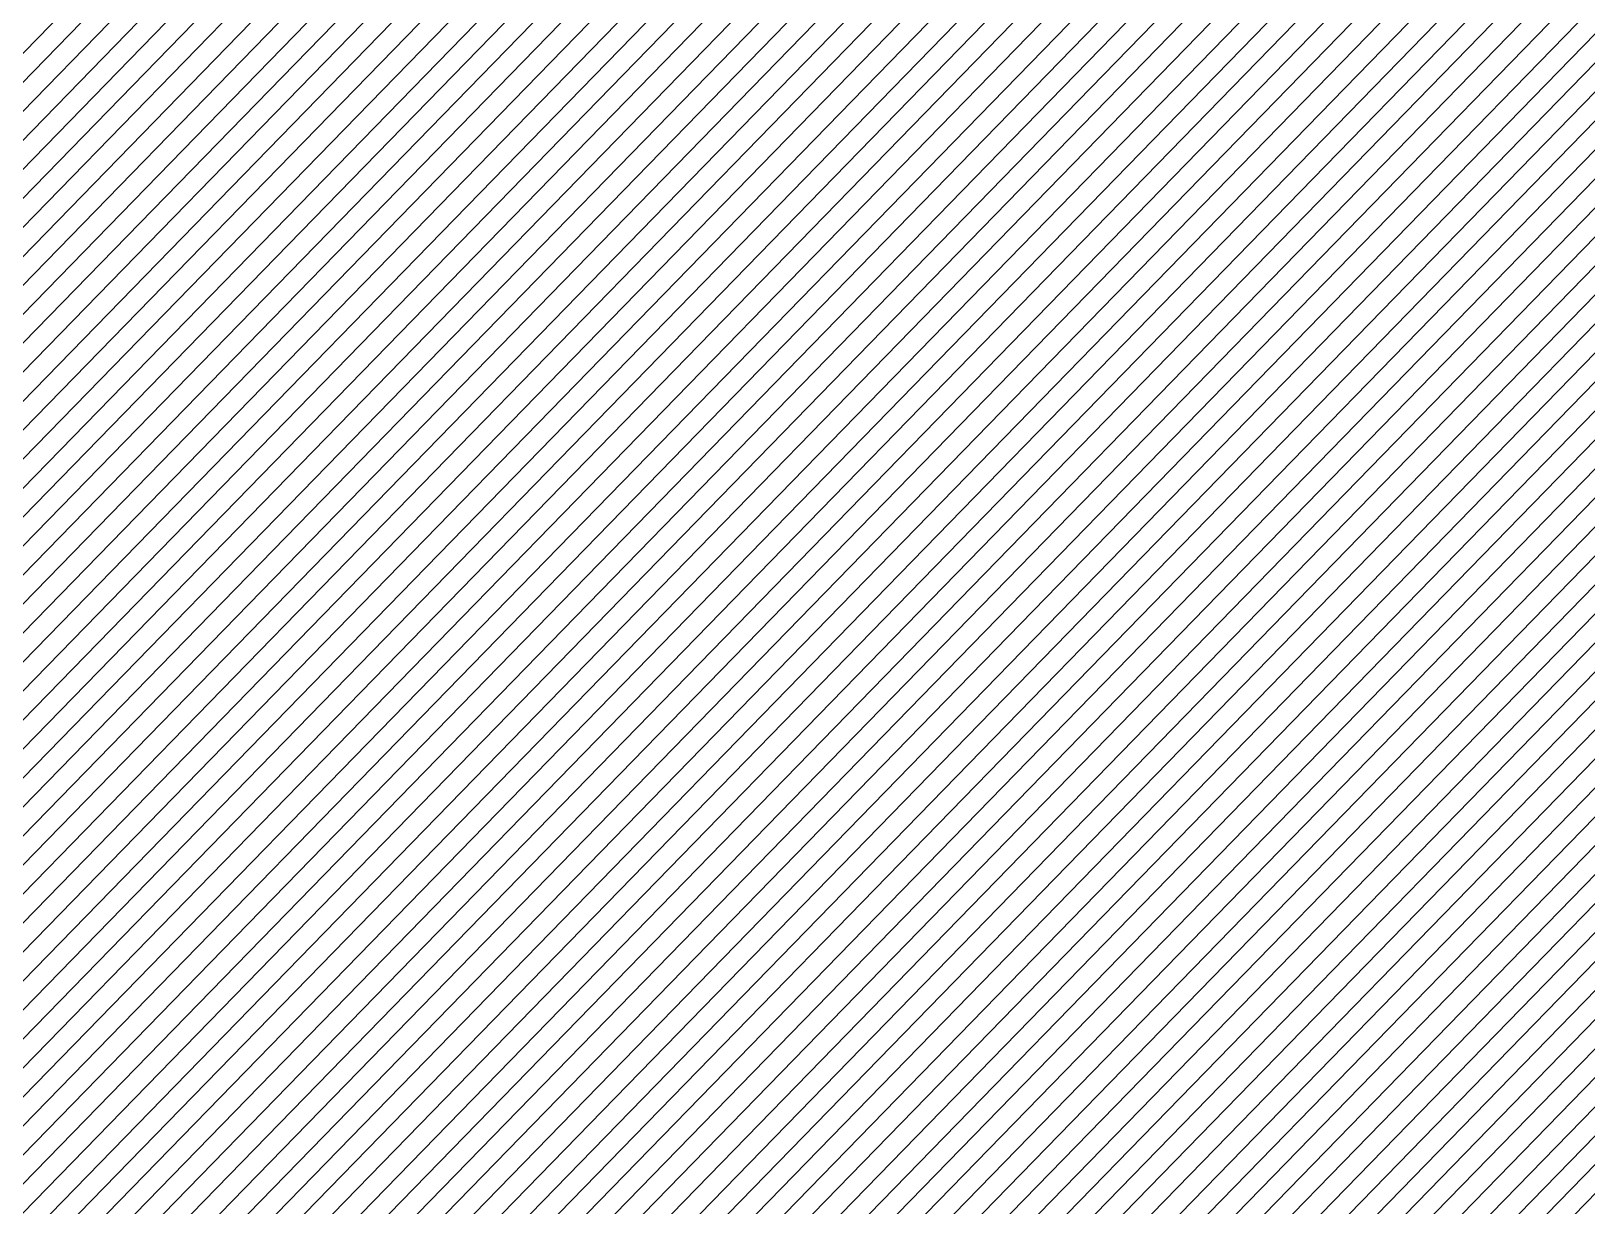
# Model space of a CAD drawing. Extents: x 7084 to 11035, y 13750 to 16729.
# Drawn here: x 9407 to 9523.9, y 14148.2 to 14236.5 of the extents above; entities that cross this region are included whole.
import ezdxf

# ---------------------------------------------------------------- set-up
doc = ezdxf.new("R2010")
doc.units = 0
doc.layers.add('Default', color=7, linetype='Continuous')

msp = doc.modelspace()

# ---------------------------------------------------------------- linework, layer by layer
at = {"layer": 'Default'}
for points in [[(8911.04, 16167.96), (9315.8, 15888.27), (9323.52, 15888.02), (9327.86, 15886.5), (9332.28, 15884.81), (9876.78, 16029.48), (9888.92, 16026.18), (10173.21, 15654.86), (10197.31, 15341.4), (10197.23, 15331.83), (10194.33, 15319.29), (10141.33, 14431.97), (10138.75, 14427.87), (9608.72, 14234.97), (9601.08, 14232.4), (9590.86, 14232.56), (9407.76, 14044.49), (8752.44, 14150.58), (8709.07, 14468.86), (8700.95, 14470.22), (8694.84, 14470.38), (8689.85, 14470.38), (8686.88, 14471.35), (8127.93, 14693.18)], [(8912.3, 16162.74), (9312.86, 15885.94), (9322.78, 15885.63), (9328.37, 15883.67), (9334.05, 15881.5), (9872.91, 16024.67), (9888.52, 16020.43), (10169.86, 15652.95), (10193.71, 15342.75), (10193.6, 15330.44), (10189.88, 15314.31), (10137.43, 14436.19), (10134.12, 14430.91), (9609.57, 14240.02), (9599.75, 14236.71), (9586.62, 14236.92), (9405.41, 14050.79), (8756.89, 14155.78), (8713.97, 14470.76), (8703.53, 14472.52), (8695.67, 14472.73), (8689.26, 14472.73), (8685.43, 14473.97), (8132.28, 14693.5)], [(8922.96, 16118.35), (9287.87, 15866.19), (9316.54, 15865.29), (9332.67, 15859.62), (9349.1, 15853.35), (9839.99, 15983.77), (9885.09, 15971.53), (10141.4, 15636.76), (10163.12, 15354.16), (10162.82, 15318.62), (10152.07, 15272.02), (10104.28, 14472.06), (10094.72, 14456.82), (9616.87, 14282.92), (9588.49, 14273.36), (9550.56, 14273.96), (9385.48, 14104.4), (8794.67, 14200.05), (8755.57, 14486.99), (8725.41, 14492.07), (8702.71, 14492.66), (8684.19, 14492.66), (8673.14, 14496.25), (8169.21, 14696.24)], [(8931.43, 16083.1), (9268.02, 15850.5), (9311.59, 15849.14), (9336.09, 15840.52), (9361.05, 15830.99), (9813.85, 15951.3), (9882.37, 15932.7), (10118.79, 15623.9), (10138.83, 15363.23), (10138.38, 15309.23), (10122.04, 15238.44), (10077.96, 14500.54), (10063.44, 14477.4), (9622.66, 14316.98), (9579.55, 14302.46), (9521.92, 14303.37), (9369.65, 14146.97), (8824.68, 14235.19), (8788.62, 14499.87), (8742.78, 14507.59), (8708.3, 14508.5), (8680.16, 14508.5), (8663.37, 14513.94), (8198.55, 14698.42)], [(9889.63, 16036.25), (10179.07, 15658.19), (10203.6, 15339.05), (10203.56, 15334.27), (10202.12, 15327.99), (10148.15, 14424.58), (10146.86, 14422.53), (9607.21, 14226.14), (9603.4, 14224.85), (9598.29, 14224.93), (9411.86, 14033.45), (8744.66, 14141.47), (8700.51, 14465.52), (8696.45, 14466.2), (8693.39, 14466.28), (8690.9, 14466.28), (8689.41, 14466.76), (8120.32, 14692.61)], [(9889.53, 16034.81), (10178.24, 15657.72), (10202.7, 15339.39), (10202.66, 15333.92), (10201, 15326.75), (10147.18, 14425.64), (10145.71, 14423.29), (9607.43, 14227.4), (9603.06, 14225.93), (9597.23, 14226.02), (9411.28, 14035.03), (8745.77, 14142.77), (8701.73, 14465.99)], [(9889.42, 16033.37), (10177.4, 15657.24), (10201.8, 15339.72), (10201.75, 15333.57), (10199.89, 15325.51), (10146.2, 14426.69), (10144.55, 14424.06), (9607.64, 14228.66), (9602.73, 14227.01), (9596.17, 14227.11), (9410.69, 14036.6), (8746.88, 14144.07), (8702.96, 14466.47), (8697.73, 14467.35), (8693.8, 14467.45), (8690.6, 14467.45), (8688.69, 14468.07), (8122.5, 14692.78)], [(9889.32, 16031.93), (10176.56, 15656.76), (10200.91, 15340.06), (10200.85, 15333.22), (10198.78, 15324.26), (10145.23, 14427.75), (10143.39, 14424.82), (9607.86, 14229.92), (9602.4, 14228.09), (9595.11, 14228.2), (9410.11, 14038.18), (8747.99, 14145.37), (8704.18, 14466.95), (8698.38, 14467.92), (8694.01, 14468.04), (8690.45, 14468.04), (8688.33, 14468.73), (8123.58, 14692.86)], [(9889.22, 16030.5), (10175.73, 15656.29), (10200.01, 15340.39), (10199.94, 15332.88), (10197.67, 15323.02), (10144.25, 14428.8), (10142.23, 14425.58), (9608.07, 14231.19), (9602.07, 14229.16), (9594.05, 14229.29), (9409.52, 14039.76), (8749.11, 14146.67), (8705.4, 14467.42), (8699.02, 14468.5), (8694.22, 14468.62), (8690.3, 14468.62)], [(9889.02, 16027.62), (10174.05, 15655.33), (10198.21, 15341.07), (10198.13, 15332.18), (10195.44, 15320.53), (10142.3, 14430.91), (10139.91, 14427.1), (9608.5, 14233.71), (9601.41, 14231.32), (9591.92, 14231.47), (9408.35, 14042.91), (8751.33, 14149.28), (8707.85, 14468.38), (8700.31, 14469.65), (8694.63, 14469.8), (8690, 14469.8), (8687.24, 14470.69), (8126.84, 14693.1)], [(9888.82, 16024.74), (10172.38, 15654.38), (10196.41, 15341.74), (10196.32, 15331.48), (10193.22, 15318.04), (10140.35, 14433.02), (10137.6, 14428.63), (9608.93, 14236.23), (9600.75, 14233.48), (9589.8, 14233.65), (9407.17, 14046.06), (8753.55, 14151.88), (8710.3, 14469.33), (8701.6, 14470.8), (8695.05, 14470.97), (8689.7, 14470.97), (8686.52, 14472), (8129.02, 14693.26)], [(9888.72, 16023.31), (10171.54, 15653.91), (10195.51, 15342.07), (10195.42, 15331.14), (10192.11, 15316.8), (10139.38, 14434.08), (10136.44, 14429.39), (9609.15, 14237.49), (9600.41, 14234.55), (9588.74, 14234.74), (9406.59, 14047.64), (8754.66, 14153.18), (8711.52, 14469.81), (8702.24, 14471.37), (8695.25, 14471.56), (8689.56, 14471.56)], [(9310.65, 15884.2), (9322.23, 15883.84), (9328.75, 15881.54), (9335.38, 15879.01), (9870, 16021.06), (9888.22, 16016.11), (10167.35, 15651.52), (10191.01, 15343.75), (10190.89, 15329.4), (10186.55, 15310.58), (10134.5, 14439.35), (10130.64, 14433.2), (9610.22, 14243.8), (9598.76, 14239.94), (9583.44, 14240.18), (9403.66, 14055.52), (8760.22, 14159.69), (8717.64, 14472.2), (8705.46, 14474.25), (8696.29, 14474.49), (8688.81, 14474.49), (8684.35, 14475.94), (8135.53, 14693.74)], [(9888.42, 16018.99), (10169.03, 15652.48), (10192.81, 15343.08), (10192.7, 15330.09), (10188.77, 15313.07), (10136.45, 14437.24), (10132.96, 14431.68), (9609.79, 14241.28), (9599.42, 14237.79), (9585.56, 14238.01), (9404.83, 14052.37), (8758, 14157.09), (8715.19, 14471.24), (8704.17, 14473.1), (8695.87, 14473.32), (8689.11, 14473.32), (8685.07, 14474.62), (8133.36, 14693.58)], [(9888.32, 16017.55), (10168.19, 15652), (10191.91, 15343.42), (10191.79, 15329.75), (10187.66, 15311.82), (10135.48, 14438.3), (10131.8, 14432.44), (9610, 14242.54), (9599.09, 14238.87), (9584.5, 14239.09), (9404.24, 14053.95), (8759.11, 14158.39), (8716.42, 14471.72), (8704.81, 14473.67), (8696.08, 14473.9), (8688.96, 14473.9)], [(9866.13, 16016.25), (9887.81, 16010.36), (10164, 15649.62), (10187.41, 15345.1), (10187.27, 15328.01), (10182.1, 15305.61), (10130.6, 14443.57), (10126.01, 14436.25), (9611.08, 14248.85), (9597.43, 14244.25), (9579.2, 14244.54), (9401.31, 14061.83), (8764.67, 14164.9), (8722.53, 14474.1), (8708.03, 14476.55), (8697.12, 14476.83), (8688.21, 14476.83), (8682.9, 14478.56), (8139.88, 14694.07)], [(9888.12, 16014.68), (10166.52, 15651.05), (10190.11, 15344.09), (10189.98, 15329.05), (10185.43, 15309.34), (10133.53, 14440.41), (10129.48, 14433.96), (9610.43, 14245.06), (9598.43, 14241.02), (9582.38, 14241.27), (9403.07, 14057.1), (8761.33, 14160.99), (8718.86, 14472.67), (8706.1, 14474.82), (8696.5, 14475.07), (8688.66, 14475.07), (8683.99, 14476.59), (8136.62, 14693.82)], [(9888.01, 16013.24), (10165.68, 15650.57), (10189.21, 15344.42), (10189.08, 15328.7), (10184.32, 15308.09), (10132.55, 14441.46), (10128.33, 14434.72), (9610.65, 14246.33), (9598.1, 14242.1), (9581.32, 14242.36), (9402.48, 14058.67), (8762.44, 14162.29), (8720.09, 14473.15), (8706.74, 14475.4), (8696.7, 14475.66), (8688.51, 14475.66), (8683.62, 14477.25), (8137.71, 14693.9)], [(9887.71, 16008.92), (10163.17, 15649.14), (10186.51, 15345.43), (10186.36, 15327.66), (10180.98, 15304.36), (10129.63, 14444.63), (10124.85, 14437.01), (9611.29, 14250.11), (9597.1, 14245.33), (9578.14, 14245.63), (9400.72, 14063.4), (8765.78, 14166.2), (8723.76, 14474.58), (8708.67, 14477.12), (8697.32, 14477.42), (8688.06, 14477.42), (8682.54, 14479.21), (8140.97, 14694.15)], [(9887.61, 16007.48), (10162.33, 15648.67), (10185.61, 15345.77), (10185.46, 15327.31), (10179.87, 15303.12), (10128.65, 14445.68), (10123.69, 14437.77), (9611.5, 14251.37), (9596.77, 14246.41), (9577.07, 14246.72), (9400.14, 14064.98), (8766.89, 14167.5), (8724.98, 14475.06), (8709.32, 14477.7)], [(9887.51, 16006.05), (10161.49, 15648.19), (10184.71, 15346.1), (10184.55, 15326.96), (10178.76, 15301.87), (10127.68, 14446.74), (10122.53, 14438.53), (9611.72, 14252.63), (9596.44, 14247.49), (9576.01, 14247.81), (9399.55, 14066.56), (8768, 14168.8), (8726.21, 14475.54), (8709.96, 14478.27), (8697.74, 14478.59), (8687.77, 14478.59), (8681.82, 14480.52), (8143.14, 14694.31)], [(8144.23, 14694.39), (8681.45, 14481.18), (8687.62, 14479.18), (8697.94, 14479.18), (8710.6, 14478.85), (8727.43, 14476.01), (8769.11, 14170.1), (9398.96, 14068.13), (9574.95, 14248.9), (9596.11, 14248.57), (9611.93, 14253.9), (10121.37, 14439.3), (10126.7, 14447.79), (10177.65, 15300.63), (10183.65, 15326.62), (10183.81, 15346.44), (10160.66, 15647.71), (9887.41, 16004.61)], [(9887.31, 16003.17), (10159.82, 15647.24), (10182.91, 15346.78), (10182.74, 15326.27), (10176.54, 15299.39), (10125.73, 14448.85), (10120.22, 14440.06), (9612.15, 14255.16), (9595.78, 14249.64), (9573.89, 14249.99), (9398.38, 14069.71), (8770.22, 14171.41), (8728.65, 14476.49), (8711.25, 14479.42), (8698.15, 14479.77), (8687.47, 14479.77), (8681.09, 14481.83), (8145.31, 14694.47)], [(9887.21, 16001.73), (10158.98, 15646.76), (10182.01, 15347.11), (10181.83, 15325.92), (10175.42, 15298.14), (10124.75, 14449.9), (10119.06, 14440.82), (9612.36, 14256.42), (9595.45, 14250.72), (9572.83, 14251.08), (9397.79, 14071.29), (8771.33, 14172.71), (8729.88, 14476.97), (8711.89, 14480)], [(8147.48, 14694.63), (8680.37, 14483.14), (8687.17, 14480.94), (8698.57, 14480.94), (8712.54, 14480.57), (8731.1, 14477.45), (8772.44, 14174.01), (9397.21, 14072.86), (9571.77, 14252.17), (9595.11, 14251.8), (9612.58, 14257.68), (10117.9, 14441.58), (10123.78, 14450.96), (10174.31, 15296.9), (10180.93, 15325.57), (10181.11, 15347.45), (10158.14, 15646.28), (9887.11, 16000.29)], [(9298.16, 15874.32), (9319.11, 15873.67), (9330.9, 15869.52), (9342.91, 15864.94), (9853.54, 16000.61), (9886.5, 15991.66), (10153.12, 15643.43), (10175.71, 15349.46), (10175.5, 15323.49), (10167.64, 15289.44), (10117.93, 14457.29), (10110.95, 14446.15), (9613.86, 14265.25), (9593.13, 14258.27), (9565.41, 14258.7), (9393.69, 14082.32), (8779.11, 14181.82), (8738.44, 14480.31), (8716.4, 14484.02), (8699.81, 14484.46), (8686.27, 14484.46), (8678.2, 14487.08), (8154, 14695.11)], [(9886.91, 15997.42), (10156.47, 15645.33), (10179.31, 15348.12), (10179.12, 15324.88), (10172.09, 15294.41), (10121.83, 14453.07), (10115.58, 14443.11), (9613.01, 14260.21), (9594.45, 14253.96), (9569.65, 14254.35), (9396.03, 14076.02), (8774.67, 14176.61), (8733.55, 14478.4), (8713.82, 14481.72), (8698.98, 14482.11), (8686.87, 14482.11), (8679.65, 14484.45), (8149.66, 14694.79)], [(9886.81, 15995.98), (10155.63, 15644.86), (10178.41, 15348.45), (10178.21, 15324.53), (10170.98, 15293.17), (10120.86, 14454.12), (10114.42, 14443.87), (9613.22, 14261.47), (9594.12, 14255.03), (9568.59, 14255.44), (9395.45, 14077.59), (8775.78, 14177.92), (8734.77, 14478.88), (8714.47, 14482.29), (8699.19, 14482.7), (8686.72, 14482.7), (8679.28, 14485.11), (8150.74, 14694.87)], [(9886.6, 15993.1), (10153.96, 15643.9), (10176.61, 15349.13), (10176.4, 15323.83), (10168.75, 15290.68), (10118.91, 14456.23), (10112.1, 14445.39), (9613.65, 14263.99), (9593.46, 14257.19), (9566.47, 14257.61), (9394.27, 14080.75), (8778, 14180.52), (8737.22, 14479.83), (8715.75, 14483.44), (8699.6, 14483.87), (8686.42, 14483.87), (8678.56, 14486.42), (8152.92, 14695.03)], [(9293.01, 15870.26), (9317.83, 15869.48), (9331.79, 15864.57), (9346, 15859.14), (9846.77, 15992.19), (9885.8, 15981.6), (10147.26, 15640.09), (10169.42, 15351.81), (10169.16, 15321.05), (10159.85, 15280.73), (10111.11, 14464.67), (10102.83, 14451.49), (9615.36, 14274.08), (9590.81, 14265.81), (9557.98, 14266.33), (9389.58, 14093.36), (8786.89, 14190.93), (8747.01, 14483.65), (8720.9, 14488.04), (8701.26, 14488.56), (8685.23, 14488.56), (8675.67, 14491.66), (8161.61, 14695.68)], [(9886.3, 15988.79), (10151.45, 15642.47), (10173.92, 15350.13), (10173.69, 15322.79), (10165.41, 15286.95), (10115.98, 14459.4), (10108.63, 14447.68), (9614.29, 14267.78), (9592.47, 14260.42), (9563.29, 14260.88), (9392.51, 14085.48), (8781.34, 14184.42), (8740.89, 14481.26), (8717.68, 14485.17), (8700.22, 14485.63), (8685.98, 14485.63)], [(9886.2, 15987.35), (10150.61, 15642), (10173.02, 15350.47), (10172.78, 15322.44), (10164.3, 15285.7), (10115.01, 14460.45), (10107.47, 14448.44), (9614.51, 14269.04), (9592.13, 14261.5), (9562.22, 14261.97), (9391.93, 14087.05), (8782.45, 14185.73), (8742.11, 14481.74), (8718.33, 14485.74), (8700.43, 14486.22), (8685.83, 14486.22)], [(9886.1, 15985.91), (10149.77, 15641.52), (10172.12, 15350.8), (10171.87, 15322.1), (10163.19, 15284.46), (10114.03, 14461.51), (10106.31, 14449.2), (9614.72, 14270.3), (9591.8, 14262.58), (9561.16, 14263.06), (9391.34, 14088.63), (8783.56, 14187.03), (8743.34, 14482.22), (8718.97, 14486.32), (8700.64, 14486.8), (8685.68, 14486.8), (8676.75, 14489.7), (8158.35, 14695.44)], [(9332.42, 15861.03), (9348.22, 15855), (9841.93, 15986.18), (9885.29, 15974.4), (10143.07, 15637.71), (10164.92, 15353.49), (10164.63, 15319.31), (10154.29, 15274.51), (10106.23, 14469.95), (10097.04, 14455.3), (9616.44, 14280.39), (9589.15, 14271.2), (9552.68, 14271.78), (9386.65, 14101.24), (8792.45, 14197.44), (8753.13, 14486.04), (8724.12, 14490.92), (8702.29, 14491.49), (8684.49, 14491.49), (8673.86, 14494.94), (8167.04, 14696.08)], [(9886, 15984.47), (10148.93, 15641.05), (10171.22, 15351.14), (10170.97, 15321.75), (10162.08, 15283.22), (10113.06, 14462.56), (10105.15, 14449.96), (9614.94, 14271.56), (9591.47, 14263.66), (9560.1, 14264.15), (9390.76, 14090.21), (8784.67, 14188.33), (8744.56, 14482.69), (8719.61, 14486.89), (8700.84, 14487.39), (8685.53, 14487.39), (8676.39, 14490.35), (8159.44, 14695.52)], [(9885.9, 15983.03), (10148.1, 15640.57), (10170.32, 15351.48), (10170.06, 15321.4), (10160.97, 15281.97), (10112.08, 14463.62), (10103.99, 14450.73), (9615.15, 14272.82), (9591.14, 14264.73), (9559.04, 14265.24), (9390.17, 14091.78), (8785.78, 14189.63), (8745.79, 14483.17), (8720.26, 14487.47), (8701.05, 14487.97), (8685.38, 14487.97), (8676.03, 14491.01), (8160.52, 14695.6)], [(9285.66, 15864.45), (9315.99, 15863.5), (9333.05, 15857.5), (9350.43, 15850.86), (9837.09, 15980.17), (9884.79, 15967.21), (10138.89, 15635.33), (10160.42, 15355.17), (10160.1, 15317.57), (10148.73, 15268.29), (10101.36, 14475.22), (10091.25, 14459.11), (9617.51, 14286.7), (9587.5, 14276.59), (9547.37, 14277.22), (9383.72, 14109.13), (8798.01, 14203.95), (8759.25, 14488.42), (8727.34, 14493.79), (8703.33, 14494.42), (8683.74, 14494.42), (8672.05, 14498.22), (8172.47, 14696.48)], [(9389, 14094.94), (9556.92, 14267.42), (9590.48, 14266.89), (9615.58, 14275.35), (10101.68, 14452.25), (10110.13, 14465.73), (10158.74, 15279.49), (10168.25, 15320.7), (10168.52, 15352.15), (10146.42, 15639.62), (9885.7, 15980.16)], [(9885.6, 15978.72), (10145.58, 15639.14), (10167.62, 15352.48), (10167.35, 15320.36), (10157.63, 15278.24), (10109.16, 14466.78), (10100.52, 14453.01), (9615.79, 14276.61), (9590.15, 14267.97), (9555.86, 14268.51), (9388.41, 14096.51), (8789.12, 14193.54), (8749.46, 14484.6), (8722.19, 14489.19), (8701.67, 14489.73), (8684.93, 14489.73), (8674.94, 14492.97), (8163.78, 14695.84)], [(8751.9, 14485.56), (8791.34, 14196.14), (9387.24, 14099.67), (9553.74, 14270.69), (9589.48, 14270.12), (9616.22, 14279.13), (10098.2, 14454.54), (10107.21, 14468.89), (10155.4, 15275.75), (10165.54, 15319.66), (10165.82, 15353.16), (10143.91, 15638.19), (9885.4, 15975.84)], [(9885.19, 15972.97), (10142.24, 15637.24), (10164.02, 15353.83), (10163.73, 15318.97), (10153.18, 15273.27), (10105.26, 14471), (10095.88, 14456.06), (9616.65, 14281.65), (9588.82, 14272.28), (9551.62, 14272.87), (9386.06, 14102.82), (8793.56, 14198.74), (8754.35, 14486.51), (8724.76, 14491.49), (8702.5, 14492.08)], [(9884.99, 15970.09), (10140.56, 15636.28), (10162.22, 15354.5), (10161.92, 15318.27), (10150.96, 15270.78), (10103.31, 14473.11), (10093.57, 14457.58), (9617.08, 14284.18), (9588.16, 14274.44), (9549.5, 14275.04), (9384.89, 14105.97), (8795.78, 14201.35), (8756.8, 14487.47), (8726.05, 14492.64), (8702.91, 14493.25), (8684.04, 14493.25), (8672.77, 14496.9), (8170.3, 14696.32)], [(9884.69, 15965.78), (10138.05, 15634.85), (10159.52, 15355.51), (10159.2, 15317.23), (10147.62, 15267.05), (10100.38, 14476.27), (10090.09, 14459.87), (9617.72, 14287.96), (9587.17, 14277.67), (9546.31, 14278.31), (9383.13, 14110.7), (8799.12, 14205.25), (8760.47, 14488.9), (8727.98, 14494.37), (8703.53, 14495.01), (8683.59, 14495.01), (8671.69, 14498.87), (8173.56, 14696.56)], [(9884.59, 15964.34), (10137.21, 15634.38), (10158.62, 15355.84), (10158.29, 15316.88), (10146.51, 15265.8), (10099.41, 14477.33), (10088.93, 14460.63), (9617.94, 14289.22), (9586.83, 14278.75), (9545.25, 14279.4), (9382.55, 14112.28), (8800.23, 14206.55), (8761.69, 14489.38), (8728.62, 14494.94), (8703.74, 14495.6), (8683.44, 14495.6), (8671.33, 14499.53), (8174.64, 14696.64)], [(9884.49, 15962.9), (10136.38, 15633.9), (10157.72, 15356.18), (10157.39, 15316.53), (10145.39, 15264.56), (10098.43, 14478.38), (10087.77, 14461.39), (9618.15, 14290.49), (9586.5, 14279.83), (9544.19, 14280.49), (9381.96, 14113.86), (8801.34, 14207.86), (8762.92, 14489.85), (8729.27, 14495.52), (8703.95, 14496.18), (8683.29, 14496.18), (8670.97, 14500.18), (8175.73, 14696.72)], [(8802.45, 14209.16), (9381.37, 14115.43), (9543.13, 14281.58), (9586.17, 14280.9), (9618.37, 14291.75), (10086.61, 14462.16), (10097.46, 14479.44), (10144.28, 15263.32), (10156.48, 15316.18), (10156.82, 15356.51), (10135.54, 15633.43), (9884.39, 15961.46)], [(9884.19, 15958.58), (10133.86, 15632.47), (10155.02, 15357.18), (10154.67, 15315.49), (10142.06, 15260.83), (10095.51, 14481.55), (10084.3, 14463.68), (9618.8, 14294.27), (9585.51, 14283.06), (9541.01, 14283.76), (9380.2, 14118.59), (8804.67, 14211.76), (8766.59, 14491.28), (8731.2, 14497.24), (8704.57, 14497.94), (8682.85, 14497.94), (8669.88, 14502.15), (8178.99, 14696.97)], [(9884.09, 15957.15), (10133.03, 15632), (10154.12, 15357.52), (10153.77, 15315.14), (10140.95, 15259.58), (10094.53, 14482.6), (10083.14, 14464.44), (9619.01, 14295.53), (9585.18, 14284.14), (9539.95, 14284.85), (9379.61, 14120.16), (8805.79, 14213.06), (8767.81, 14491.76), (8731.84, 14497.82), (8704.78, 14498.53), (8682.7, 14498.53), (8669.52, 14502.8), (8180.08, 14697.05)], [(9883.99, 15955.71), (10132.19, 15631.52), (10153.22, 15357.86), (10152.86, 15314.79), (10139.83, 15258.34), (10093.56, 14483.66), (10081.98, 14465.2), (9619.23, 14296.79), (9584.85, 14285.21), (9538.89, 14285.94), (9379.03, 14121.74), (8806.9, 14214.36), (8769.04, 14492.24), (8732.49, 14498.39), (8704.98, 14499.11), (8682.55, 14499.11), (8669.16, 14503.46), (8181.16, 14697.13)], [(9883.88, 15954.27), (10131.35, 15631.04), (10152.32, 15358.19), (10151.96, 15314.45), (10138.72, 15257.1), (10092.58, 14484.71), (10080.82, 14465.97), (9619.44, 14298.06), (9584.52, 14286.29), (9537.83, 14287.03), (9378.44, 14123.32), (8808.01, 14215.67), (8770.26, 14492.72), (8733.13, 14498.97), (8705.19, 14499.7), (8682.4, 14499.7), (8668.8, 14504.11), (8182.25, 14697.21)], [(8183.34, 14697.29), (8668.43, 14504.77), (8682.25, 14500.29), (8705.4, 14500.29), (8733.77, 14499.54), (8771.48, 14493.19), (8809.12, 14216.97), (9377.86, 14124.89), (9536.77, 14288.12), (9584.18, 14287.37), (9619.65, 14299.32), (10079.66, 14466.73), (10091.61, 14485.77), (10137.61, 15255.85), (10151.05, 15314.1), (10151.42, 15358.53), (10130.51, 15630.57), (9883.78, 15952.83)], [(9883.68, 15951.39), (10129.68, 15630.09), (10150.52, 15358.86), (10150.15, 15313.75), (10136.5, 15254.61), (10090.63, 14486.82), (10078.5, 14467.49), (9619.87, 14300.58), (9583.85, 14288.45), (9535.71, 14289.21), (9377.27, 14126.47), (8810.23, 14218.27), (8772.71, 14493.67), (8734.42, 14500.12), (8705.6, 14500.87), (8682.1, 14500.87), (8668.07, 14505.42), (8184.42, 14697.37)], [(9376.68, 14128.05), (9534.65, 14290.3), (9583.52, 14289.53), (9620.08, 14301.84), (10077.34, 14468.25), (10089.66, 14487.88), (10135.39, 15253.36), (10149.24, 15313.4), (10149.62, 15359.2), (10128.84, 15629.62), (9883.58, 15949.95)], [(9883.48, 15948.52), (10128, 15629.14), (10148.73, 15359.54), (10148.33, 15313.05), (10134.27, 15252.12), (10088.68, 14488.93), (10076.19, 14469.01), (9620.3, 14303.1), (9583.19, 14290.6), (9533.59, 14291.39), (9376.1, 14129.62), (8812.45, 14220.87), (8775.15, 14494.63), (8735.7, 14501.27)], [(9809.98, 15946.49), (9881.97, 15926.94), (10115.44, 15622), (10135.23, 15364.57), (10134.75, 15307.84), (10117.59, 15233.46), (10074.06, 14504.76), (10058.8, 14480.44), (9623.52, 14322.03), (9578.22, 14306.77), (9517.67, 14307.73), (9367.3, 14153.27), (8829.12, 14240.4), (8793.51, 14501.78), (8745.36, 14509.89), (8709.12, 14510.84), (8679.56, 14510.84), (8661.92, 14516.56), (8202.89, 14698.74)], [(8188.77, 14697.69), (8666.63, 14508.04), (8681.5, 14503.22), (8706.43, 14503.22), (8736.99, 14502.42), (8777.6, 14495.58), (8814.68, 14223.48), (9374.92, 14132.78), (9531.46, 14293.56), (9582.53, 14292.76), (9620.73, 14305.63), (10073.87, 14470.54), (10086.73, 14491.04), (10132.05, 15249.63), (10146.52, 15312.36), (10146.93, 15360.21), (10126.33, 15628.19), (9883.28, 15945.64)], [(9883.18, 15944.2), (10125.49, 15627.71), (10146.03, 15360.54), (10145.62, 15312.01), (10130.94, 15248.39), (10085.76, 14492.1), (10072.71, 14471.3), (9620.94, 14306.89), (9582.2, 14293.84), (9530.4, 14294.65), (9374.34, 14134.35), (8815.79, 14224.78), (8778.83, 14496.06), (8737.63, 14502.99), (8706.64, 14503.81), (8681.35, 14503.81), (8666.26, 14508.7), (8189.85, 14697.77)], [(9883.08, 15942.76), (10124.65, 15627.23), (10145.13, 15360.88), (10144.71, 15311.66), (10129.82, 15247.15), (10084.78, 14493.15), (10071.55, 14472.06), (9621.16, 14308.15), (9581.87, 14294.92), (9529.34, 14295.74), (9373.75, 14135.93), (8816.9, 14226.08), (8780.05, 14496.53), (8738.28, 14503.56), (8706.85, 14504.39), (8681.2, 14504.39), (8665.9, 14509.35), (8190.94, 14697.85)], [(9882.98, 15941.33), (10123.82, 15626.76), (10144.23, 15361.21), (10143.81, 15311.32), (10128.71, 15245.9), (10083.81, 14494.21), (10070.39, 14472.82), (9621.37, 14309.41), (9581.53, 14295.99), (9528.28, 14296.83), (9373.16, 14137.51), (8818.01, 14227.38), (8781.27, 14497.01), (8738.92, 14504.14), (8707.05, 14504.98), (8681.06, 14504.98), (8665.54, 14510.01), (8192.03, 14697.93)], [(9337.23, 15834.15), (9365.03, 15823.54), (9805.14, 15940.48), (9881.47, 15919.75), (10111.26, 15619.61), (10130.73, 15366.25), (10130.23, 15306.1), (10112.03, 15227.24), (10069.19, 14510.03), (10053.01, 14484.25), (9624.59, 14328.34), (9576.57, 14312.16), (9512.37, 14313.17), (9364.37, 14161.16), (8834.68, 14246.91), (8799.63, 14504.17), (8748.58, 14512.76), (8710.16, 14513.77), (8678.82, 14513.77), (8660.12, 14519.84), (8208.32, 14699.14)], [(9882.88, 15939.89), (10122.98, 15626.28), (10143.33, 15361.55), (10142.9, 15310.97), (10127.6, 15244.66), (10082.84, 14495.26), (10069.23, 14473.59), (9621.58, 14310.67), (9581.2, 14297.07), (9527.22, 14297.92), (9372.58, 14139.08), (8819.12, 14228.68), (8782.5, 14497.49), (8739.57, 14504.71), (8707.26, 14505.56), (8680.91, 14505.56), (8665.18, 14510.67), (8193.11, 14698.01)], [(9882.78, 15938.45), (10122.14, 15625.81), (10142.43, 15361.89), (10142, 15310.62), (10126.49, 15243.41), (10081.86, 14496.32), (10068.07, 14474.35), (9621.8, 14311.94), (9580.87, 14298.15), (9526.16, 14299.01), (9371.99, 14140.66), (8820.23, 14229.99), (8783.72, 14497.97), (8740.21, 14505.29), (8707.47, 14506.15), (8680.76, 14506.15), (8664.82, 14511.32), (8194.2, 14698.09)], [(9882.68, 15937.01), (10121.31, 15625.33), (10141.53, 15362.22), (10141.09, 15310.27), (10125.38, 15242.17), (10080.89, 14497.37), (10066.92, 14475.11), (9622.01, 14313.2), (9580.54, 14299.23), (9525.1, 14300.1), (9371.41, 14142.24), (8821.35, 14231.29), (8784.94, 14498.44), (8740.85, 14505.86), (8707.67, 14506.74), (8680.61, 14506.74), (8664.46, 14511.98), (8195.29, 14698.18)], [(9882.58, 15935.57), (10120.47, 15624.85), (10140.63, 15362.56), (10140.19, 15309.92), (10124.26, 15240.93), (10079.91, 14498.43), (10065.76, 14475.87), (9622.23, 14314.46), (9580.21, 14300.31), (9524.04, 14301.19), (9370.82, 14143.81), (8822.46, 14232.59), (8786.17, 14498.92), (8741.5, 14506.44), (8707.88, 14507.32), (8680.46, 14507.32), (8664.09, 14512.63), (8196.37, 14698.26)], [(9256.26, 15841.21), (9308.65, 15839.57), (9338.12, 15829.2), (9368.13, 15817.74), (9798.36, 15932.06), (9880.76, 15909.68), (10105.4, 15616.28), (10124.43, 15368.6), (10123.89, 15303.66), (10104.24, 15218.54), (10062.36, 14517.42), (10044.9, 14489.59), (9626.09, 14337.17), (9574.25, 14319.71), (9504.95, 14320.8), (9360.27, 14172.19), (8842.46, 14256.02), (8808.19, 14507.51), (8753.08, 14516.79), (8711.61, 14517.88), (8677.77, 14517.88), (8657.58, 14524.43), (8215.93, 14699.71)], [(9882.27, 15931.26), (10117.96, 15623.42), (10137.93, 15363.56), (10137.47, 15308.88), (10120.93, 15237.19), (10076.99, 14501.59), (10062.28, 14478.16), (9622.87, 14318.24), (9579.22, 14303.54), (9520.86, 14304.46), (9369.06, 14148.54), (8825.79, 14236.49), (8789.84, 14500.35), (8743.43, 14508.16), (8708.5, 14509.08), (8680.01, 14509.08), (8663.01, 14514.6), (8199.63, 14698.5)], [(9882.17, 15929.82), (10117.12, 15622.95), (10137.03, 15363.9), (10136.56, 15308.53), (10119.81, 15235.95), (10076.01, 14502.65), (10061.12, 14478.92), (9623.09, 14319.51), (9578.89, 14304.62), (9519.8, 14305.55), (9368.47, 14150.12), (8826.9, 14237.8), (8791.06, 14500.83), (8744.07, 14508.74), (8708.71, 14509.67), (8679.86, 14509.67), (8662.65, 14515.25), (8200.72, 14698.58)], [(9882.07, 15928.38), (10116.28, 15622.47), (10136.13, 15364.24), (10135.66, 15308.19), (10118.7, 15234.71), (10075.04, 14503.7), (10059.96, 14479.68), (9623.3, 14320.77), (9578.55, 14305.69), (9518.74, 14306.64), (9367.89, 14151.7), (8828.01, 14239.1), (8792.29, 14501.31), (8744.71, 14509.31), (8708.92, 14510.26), (8679.71, 14510.26), (8662.29, 14515.91), (8201.8, 14698.66)], [(9881.87, 15925.5), (10114.61, 15621.52), (10134.33, 15364.91), (10133.85, 15307.49), (10116.48, 15232.22), (10073.09, 14505.81), (10057.65, 14481.21), (9623.73, 14323.29), (9577.89, 14307.85), (9516.61, 14308.82), (9366.72, 14154.85), (8830.24, 14241.7), (8794.73, 14502.26), (8746, 14510.46), (8709.33, 14511.43), (8679.42, 14511.43), (8661.56, 14517.22), (8203.98, 14698.82)], [(9881.77, 15924.07), (10113.77, 15621.04), (10133.43, 15365.24), (10132.94, 15307.14), (10115.37, 15230.98), (10072.11, 14506.87), (10056.49, 14481.97), (9623.94, 14324.55), (9577.56, 14308.93), (9515.55, 14309.9), (9366.13, 14156.43), (8831.35, 14243), (8795.96, 14502.74), (8746.64, 14511.04), (8709.54, 14512.01), (8679.27, 14512.01)], [(9881.67, 15922.63), (10112.93, 15620.57), (10132.53, 15365.58), (10132.04, 15306.79), (10114.25, 15229.73), (10071.14, 14507.92), (10055.33, 14482.73), (9624.16, 14325.81), (9577.23, 14310.01), (9514.49, 14310.99), (9365.54, 14158), (8832.46, 14244.31), (8797.18, 14503.22), (8747.29, 14511.61), (8709.74, 14512.6)], [(8207.24, 14699.06), (8660.48, 14519.18), (8678.97, 14513.19), (8709.95, 14513.19), (8747.93, 14512.19), (8798.4, 14503.69), (8833.57, 14245.61), (9364.96, 14159.58), (9513.43, 14312.08), (9576.9, 14311.08), (9624.37, 14327.08), (10054.17, 14483.49), (10070.16, 14508.98), (10113.14, 15228.49), (10131.13, 15306.45), (10131.63, 15365.92), (10112.1, 15620.09), (9881.57, 15921.19)], [(9881.27, 15916.88), (10109.58, 15618.66), (10128.93, 15366.92), (10128.42, 15305.4), (10109.81, 15224.76), (10067.24, 14512.14), (10050.69, 14485.78), (9625.02, 14330.86), (9575.9, 14314.32), (9510.25, 14315.35), (9363.2, 14164.31), (8836.9, 14249.51), (8802.08, 14505.12), (8749.86, 14513.91), (8710.57, 14514.95)], [(9881.16, 15915.44), (10108.75, 15618.19), (10128.03, 15367.26), (10127.51, 15305.06), (10108.69, 15223.51), (10066.26, 14513.2), (10049.54, 14486.54), (9625.23, 14332.12), (9575.57, 14315.4), (9509.19, 14316.44), (9362.61, 14165.89), (8838.02, 14250.81), (8803.3, 14505.6), (8750.51, 14514.49), (8710.78, 14515.53), (8678.37, 14515.53), (8659.03, 14521.81), (8211.58, 14699.38)], [(8214.84, 14699.63), (8657.95, 14523.77), (8677.92, 14517.29), (8711.4, 14517.29), (8752.44, 14516.21), (8806.97, 14507.03), (8841.35, 14254.72), (9360.85, 14170.61), (9506.01, 14319.71), (9574.58, 14318.63), (9625.87, 14335.91), (10046.06, 14488.82), (10063.34, 14516.36), (10105.36, 15219.78), (10124.79, 15304.01), (10125.33, 15368.27), (10106.23, 15616.76), (9880.86, 15911.12)], [(9880.66, 15908.25), (10104.56, 15615.8), (10123.53, 15368.94), (10122.98, 15303.32), (10103.13, 15217.29), (10061.39, 14518.47), (10043.74, 14490.35), (9626.3, 14338.43), (9573.92, 14320.79), (9503.89, 14321.89), (9359.68, 14173.77), (8843.57, 14257.32), (8809.42, 14507.99), (8753.72, 14517.36), (8711.81, 14518.46), (8677.63, 14518.46), (8657.22, 14525.08), (8217.01, 14699.79)], [(9880.36, 15903.93), (10102.05, 15614.38), (10120.84, 15369.95), (10120.27, 15302.27), (10099.8, 15213.56), (10058.46, 14521.64), (10040.27, 14492.63), (9626.95, 14342.22), (9572.92, 14324.02), (9500.7, 14325.16), (9357.92, 14178.5), (8846.91, 14261.23), (8813.09, 14509.42), (8755.65, 14519.09), (8712.44, 14520.22), (8677.18, 14520.22), (8656.14, 14527.05), (8220.27, 14700.03)], [(9880.26, 15902.49), (10101.21, 15613.9), (10119.94, 15370.28), (10119.36, 15301.93), (10098.68, 15212.32), (10057.49, 14522.69), (10039.11, 14493.4), (9627.16, 14343.48), (9572.59, 14325.1), (9499.64, 14326.25), (9357.33, 14180.07), (8848.02, 14262.53), (8814.31, 14509.9), (8756.3, 14519.66)], [(9880.06, 15899.62), (10099.54, 15612.95), (10118.14, 15370.95), (10117.55, 15301.23), (10096.46, 15209.83), (10055.54, 14524.8), (10036.79, 14494.92), (9627.59, 14346), (9571.93, 14327.25), (9497.52, 14328.42), (9356.16, 14183.23), (8850.24, 14265.13), (8816.76, 14510.85), (8757.58, 14520.81), (8713.06, 14521.98), (8676.73, 14521.98), (8655.05, 14529.01), (8223.53, 14700.27)], [(8138.79, 14693.98), (8683.26, 14477.9), (8688.36, 14476.25), (8696.91, 14476.25), (8707.39, 14475.97), (8721.31, 14473.63), (8763.55, 14163.6), (9401.9, 14060.25), (9580.26, 14243.45), (9597.76, 14243.18), (9610.86, 14247.59), (10127.17, 14435.49), (10131.58, 14442.52), (10183.21, 15306.85), (10188.17, 15328.36), (10188.31, 15344.76), (10164.84, 15650.1)], [(8148.57, 14694.71), (8680.01, 14483.8), (8687.02, 14481.52), (8698.77, 14481.52), (8713.18, 14481.15), (8732.32, 14477.92), (8773.56, 14175.31), (9396.62, 14074.44), (9570.71, 14253.26), (9594.78, 14252.88), (9612.79, 14258.94), (10116.74, 14442.34), (10122.8, 14452.01), (10173.2, 15295.65), (10180.02, 15325.23), (10180.21, 15347.78), (10157.31, 15645.81)], [(8171.39, 14696.4), (8672.41, 14497.56), (8683.89, 14493.84), (8703.12, 14493.84), (8726.69, 14493.22), (8758.02, 14487.94), (8796.89, 14202.65), (9384.31, 14107.55), (9548.44, 14276.13), (9587.83, 14275.51), (9617.3, 14285.44), (10092.41, 14458.35), (10102.33, 14474.16), (10149.84, 15269.53), (10161.01, 15317.92), (10161.32, 15354.83), (10139.72, 15635.81)], [(8212.67, 14699.46), (8658.67, 14522.46), (8678.22, 14516.12), (8710.99, 14516.12), (8751.15, 14515.06), (8804.52, 14506.08), (8839.13, 14252.12), (9362.02, 14167.46), (9508.13, 14317.53), (9575.24, 14316.47), (9625.45, 14333.38), (10048.38, 14487.3), (10065.29, 14514.25), (10107.58, 15222.27), (10126.61, 15304.71), (10127.13, 15367.59), (10107.91, 15617.71)], [(10147.83, 15359.87), (10147.43, 15312.71), (10133.16, 15250.88), (10087.71, 14489.99), (10075.03, 14469.78), (9620.51, 14304.36), (9582.86, 14291.68), (9532.52, 14292.47), (9375.51, 14131.2), (8813.57, 14222.18), (8776.38, 14495.1), (8736.35, 14501.84), (8706.23, 14502.63), (8681.65, 14502.63), (8666.99, 14507.39), (8187.68, 14697.61)], [(8125.76, 14693.02), (8687.6, 14470.04), (8690.15, 14469.21), (8694.43, 14469.21), (8699.66, 14469.07), (8706.63, 14467.9), (8750.22, 14147.97), (9408.93, 14041.33), (9592.99, 14230.38), (9601.74, 14230.24), (9608.29, 14232.45), (10141.07, 14426.34), (10143.28, 14429.86), (10196.56, 15321.78)], [(8209.41, 14699.22), (8659.75, 14520.49), (8678.67, 14514.36), (8710.37, 14514.36), (8749.22, 14513.34), (8800.85, 14504.65), (8835.79, 14248.21), (9363.78, 14162.73), (9511.31, 14314.26), (9576.24, 14313.24), (9624.8, 14329.6), (10051.85, 14485.01), (10068.21, 14511.09), (10110.92, 15226)], [(9625.66, 14334.65), (9574.91, 14317.55), (9507.07, 14318.62), (9361.44, 14169.04), (8840.24, 14253.42), (8805.75, 14506.56), (8751.79, 14515.64), (8711.19, 14516.71), (8678.07, 14516.71), (8658.31, 14523.12), (8213.76, 14699.55)], [(9626.52, 14339.69), (9573.59, 14321.86), (9502.82, 14322.98), (9359.09, 14175.34), (8844.68, 14258.62), (8810.64, 14508.46), (8754.37, 14517.94), (8712.02, 14519.05), (8677.48, 14519.05), (8656.86, 14525.74), (8218.1, 14699.87)], [(8219.19, 14699.95), (8656.5, 14526.39), (8677.33, 14519.64), (8712.23, 14519.64), (8755.01, 14518.51), (8811.87, 14508.94), (8845.8, 14259.93), (9358.51, 14176.92), (9501.76, 14324.07), (9573.25, 14322.94), (9626.73, 14340.95), (10041.42, 14491.87)], [(8222.45, 14700.19), (8655.41, 14528.36), (8676.88, 14521.4), (8712.85, 14521.4), (8756.94, 14520.24), (8815.54, 14510.37), (8849.13, 14263.83), (9356.75, 14181.65), (9498.58, 14327.33), (9572.26, 14326.17), (9627.38, 14344.74), (10037.95, 14494.16), (10056.51, 14523.75)], [(8197.46, 14698.34), (8663.73, 14513.29), (8680.31, 14507.91), (8708.09, 14507.91), (8742.14, 14507.01), (8787.39, 14499.4), (8823.57, 14233.89), (9370.23, 14145.39), (9522.98, 14302.28)], [(10085.45, 14462.92), (9618.58, 14293.01), (9585.84, 14281.98), (9542.07, 14282.67), (9380.79, 14117.01), (8803.56, 14210.46), (8765.36, 14490.81), (8730.56, 14496.67), (8704.36, 14497.36), (8682.99, 14497.36), (8670.24, 14501.49), (8177.9, 14696.89)], [(9616.01, 14277.87), (9589.82, 14269.05), (9554.8, 14269.6), (9387.82, 14098.09), (8790.23, 14194.84), (8750.68, 14485.08), (8722.83, 14489.77), (8701.88, 14490.32), (8684.78, 14490.32), (8674.58, 14493.63), (8164.87, 14695.92)], [(8151.83, 14694.95), (8678.92, 14485.76), (8686.57, 14483.28), (8699.39, 14483.28), (8715.11, 14482.87), (8736, 14479.35), (8776.89, 14179.22), (9394.86, 14079.17), (9567.53, 14256.53), (9593.79, 14256.11), (9613.43, 14262.73), (10113.26, 14444.63), (10119.88, 14455.18)], [(9614.08, 14266.51), (9592.8, 14259.35), (9564.35, 14259.79), (9393.1, 14083.9), (8780.22, 14183.12), (8739.67, 14480.79), (8717.04, 14484.59), (8700.01, 14485.04), (8686.13, 14485.04), (8677.84, 14487.73), (8155.09, 14695.19)], [(9609.36, 14238.76), (9600.08, 14235.63), (9587.68, 14235.83), (9406, 14049.22), (8755.77, 14154.48), (8712.74, 14470.29), (8702.88, 14471.95), (8695.46, 14472.14), (8689.41, 14472.14), (8685.79, 14473.31), (8131.19, 14693.42)]]:
    msp.add_lwpolyline(points, dxfattribs=at)

doc.saveas('drawing.dxf')
